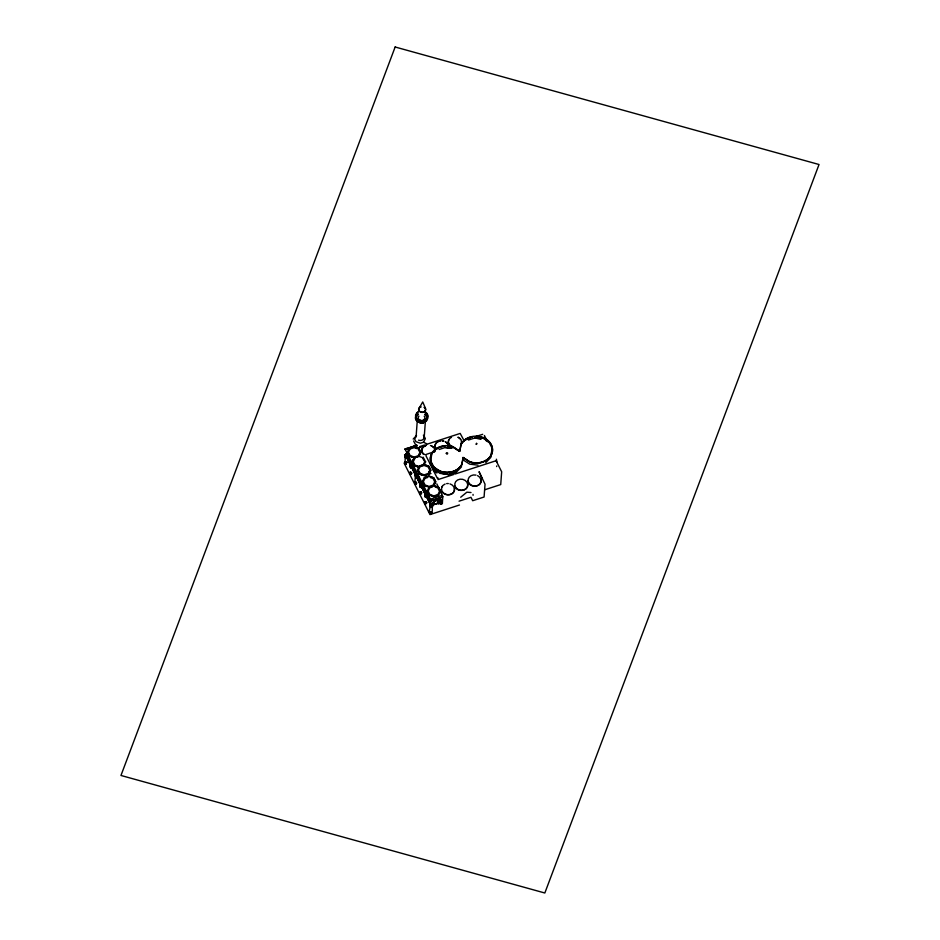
<?xml version="1.0" encoding="UTF-8"?>
<svg xmlns="http://www.w3.org/2000/svg" width="940" height="940" viewBox="0 0 940 940"><rect width="100%" height="100%" fill="white"/><g stroke="black" fill="none" stroke-linecap="round" stroke-linejoin="round"><path stroke-width="1.41" d="M419.651 481.527L420.133 485.334L419.851 480.787M424.856 494.945L424.586 489.388M430.403 507.142L430.168 502.454M423.259 457.851L423.294 457.169M442.67 497.977L442.376 503.664L440.602 504.063C441.8 496.085 431.213 501.29 432.565 506.672L430.461 507.083M404.082 463.032L429.98 514.591L459.46 505.015M405.716 454.655L404.764 456.041L405.857 457.757M442.775 496.872L431.166 500.714L405.246 449.508L416.878 445.255L417.313 446.054M405.187 463.655L405.128 456.652M405.598 454.396L405.163 456.041L406.374 453.773L408.289 456.711M405.563 457.486L407.525 456.863L405.328 457.522M405.774 457.263L406.55 454.889L408.113 456.335M405.634 457.569L407.431 457.028L407.937 454.525M409.946 465.5C410.392 470.599 411.567 460.929 413.471 466.992M411.99 463.913L410.991 463.749L410.181 465.664L409.065 457.909L407.678 454.843L406.174 453.844M411.591 467.673L410.569 467.368M412.343 466.722C413.706 466.886 411.649 461.657 410.251 464.666M412.284 461.681L414.235 457.627L409.511 455.935L407.525 452.022M416.103 436.665L417.313 420.133M414.74 483.395L415.386 476.498M417.783 474.406L417.419 476.756L415.738 477.297L416.526 474.606L418.453 476.827M416.866 476.427L420.356 484.852L416.361 476.592L420.885 484.37L420.356 484.852M418.582 440.179L419.604 440.413A4.171 3.431 4.2 0 0 423.376 439.191L424.187 437.617L425.397 421.096M421.367 486.474L425.362 494.734M421.602 484.676L422.424 486.638L420.544 487.202M421.731 485.111L421.59 484.923M425.315 493.112L421.872 486.309L425.291 493.441M422.424 486.638L422.671 484.488M418.582 447.851L426.361 445.407L426.49 443.692L423.529 442.2L420.392 443.222L415.95 441.683L414.657 439.121L416.502 435.537L413.177 439.074M424.951 495.627L424.798 492.548M427.218 496.543L425.832 496.896M427.324 496.332L425.538 497.096L427.512 496.344L427.923 494.005M430.426 464.184L430.966 460.283M429.11 487.214L427.183 491.056L429.157 494.981L433.869 496.684L438.569 495.169L440.519 491.115L438.545 487.19L433.787 485.71L435.714 481.868L433.74 477.943L429.028 476.239L424.316 477.755M429.956 505.509C430.731 502.524 426.819 488.424 425.714 497.401M429.921 505.238L430.579 507.189M430.602 506.178C426.654 515.86 433.904 516.354 432.036 506.613M433.352 501.889L431.848 505.908L430.661 506.296L431.049 500.95L442.858 497.107M433.634 470.517L430.52 462.997M432.177 504.874L440.425 502.512L432.165 505.003M438.122 478.014L438.017 479.588L453.809 474.465M438.545 503.194L438.839 500.48L438.639 503.159L437.617 501.373L438.639 503.159M440.402 502.829L440.214 502.089M441.577 503.922L441.6 502.312M442.07 496.014L442.117 495.38L431.061 498.976M462.656 460.001L462.703 459.378M461.94 464.313A16.685 13.736 4.2 0 1 440.461 471.222A15.98 13.148 4.2 0 1 431.613 453.632A16.685 13.736 4.2 0 1 453.092 446.723L459.801 451.341L460.953 444.185A16.685 13.736 4.2 0 1 482.431 437.276A15.98 13.148 4.2 0 1 491.279 454.866A16.685 13.736 4.2 0 1 469.8 461.775L463.068 457.463L469.777 462.092A16.685 13.736 4.2 0 0 491.256 455.172A15.98 13.148 4.2 0 0 482.408 437.594A16.685 13.736 4.2 0 0 476.803 436.501M463.056 459.883L463.103 459.249M473.079 495.31L473.043 494.393M496.978 462.186L496.39 459.202M496.661 466.581L496.708 465.958M404.694 462.821L405.152 464.149L406.186 463.937L406.339 462.327L406.327 463.467M410.827 467.862L410.298 466.734L410.404 467.603M411.509 472.538C412.448 475.581 408.16 473.913 410.287 472.127M416.902 476.615L415.915 477.767L415.715 476.274M416.984 476.956L416.89 477.309M416.502 483.618L416.326 482.314M420.121 493.453L419.957 492.102M420.403 487.366L420.262 486.556L420.274 487.167M421.437 493.676L421.484 492.231M424.81 502.113C424.739 503.593 425.291 500.045 424.915 503.323M425.268 496.297L425.373 497.178M432.388 505.426L432.189 504.686M431.801 454.008L430.685 460.788L433.88 467.121L440.531 471.375A16.462 13.548 4.2 0 0 461.716 464.56L463.22 457.674L469.871 461.928A16.462 13.548 4.2 0 0 491.044 455.113L491.937 449.684M425.139 495.286L425.35 494.017M425.338 495.227L426.02 493.359L427.195 493.723M463.068 457.463L461.916 464.619A16.685 13.736 4.2 0 1 440.437 471.528A15.98 13.148 4.2 0 1 431.589 453.938A16.685 13.736 4.2 0 1 444.644 446.007M491.115 455.959L491.996 450.542M420.133 485.334L420.862 483.606M420.345 485.263L420.709 483.783M476.592 443.41C477.908 443.645 474.853 445.537 476.486 443.351M431.848 505.908L432.153 503.77M415.621 474.054L415.151 475.476L415.703 473.901M405.175 457.345L405.152 456.711M406.303 462.269L406.268 463.209L404.94 462.891M411.262 472.244L411.497 473.548M415.962 482.843L416.502 483.43L416.385 482.244M420.215 486.814L420.556 486.215M420.309 493.747L419.816 492.36M425.35 496.179L425.432 497.225M429.968 513.017C428.452 511.09 432.165 515.426 431.002 512.547M406.303 463.772L406.409 462.821M409.734 473.513L409.911 472.409M416.467 483.466L415.116 483.748L414.963 482.244M419.839 493.147L420.615 491.808M420.086 493.947L421.332 493.829L421.19 492.078M426.431 503.147L426.29 501.984M429.78 513.111L430.062 511.889M406.056 463.737L404.811 463.573L404.705 462.398M415.022 482.185L414.928 483.947L416.197 483.759M420.768 492.078L421.496 493.3M416.103 415.938L415.691 417.137A5.687 4.676 4.2 0 0 417.947 421.59L420.779 422.577A6.063 4.994 4.2 0 0 426.255 420.791L427.43 418.512A5.687 4.676 4.2 0 0 425.174 414.058M425.468 408.312L422.73 401.956L418.653 409.1A3.419 2.808 4.2 0 0 420.004 411.767L421.707 412.355A3.631 2.996 4.2 0 0 424.986 411.297L425.691 409.922A3.419 2.808 4.2 0 0 424.339 407.243M426.678 419.216L425.644 421.226A5.346 4.395 4.2 0 1 420.815 422.8L419.205 422.483M406.773 457.345L406.726 456.523L410.275 463.408M404.999 462.057L404.682 462.88L405.88 462.104M416.303 483.219L415.985 482.502M419.781 492.83L420.544 492.066M421.531 492.783L420.779 493.606M431.401 512.288L431.413 513.181M419.875 452.446L418.23 455.747L414.211 457.052L410.169 455.595L408.477 452.246L410.122 448.944L414.14 447.652L416.831 448.615M418.935 456.112L420.85 452.257L418.876 448.345L414.152 446.641L409.452 448.169L407.514 452.222L409.499 456.147L414.211 457.839L418.923 456.323L423.635 458.027L425.609 461.951M428.922 472.867L429.745 471.222L428.946 472.562M414.235 457.627L412.308 461.481L414.258 465.606L418.981 467.309M414.904 458.414L413.248 461.704L414.94 465.065L418.97 466.522L423 465.218L424.645 461.928M424.328 464.513L425.62 461.74M433.798 485.498L435.725 481.656L433.751 477.731L429.039 476.039L424.339 477.555L422.389 481.597L424.363 485.522L429.087 487.226L433.81 485.698L438.534 487.402L440.507 491.326M423.529 442.2L425.373 438.616L424.081 436.054M432.494 503.44L435.478 499.951M411.649 467.756L411.086 467.897M421.778 487.413L421.802 486.368M421.719 487.472L421.613 486.215M426.889 496.931L425.644 497.237L424.915 495.356M425.244 502.512C424.116 503.922 427.665 503.17 426.302 501.866M410.533 474.007L410.275 472.256M410.768 474.019L409.946 473.748L410.275 472.938M425.08 502.019L425.75 503.335M425.961 503.57L426.454 502.912M430.015 512.171L429.874 513.181M430.168 513.299L429.991 512.265M424.81 502.312L424.704 503.276M418.899 408.371L419.358 407.725A3.631 2.996 4.2 0 1 420.815 406.832M419.534 407.843L418.876 409.123A3.196 2.632 4.2 0 0 420.145 411.626L421.731 412.178A3.396 2.796 4.2 0 0 424.81 411.18L425.468 409.899A3.196 2.632 4.2 0 0 424.198 407.396M418.923 416.162L418.265 417.442A3.196 2.632 4.2 0 0 419.534 419.945L421.12 420.497A3.396 2.796 4.2 0 0 424.198 419.498L424.856 418.218A3.196 2.632 4.2 0 0 424.198 416.22M425.691 420.532L426.725 418.523A5.017 4.136 4.2 0 0 424.739 414.587M425.785 420.732L425.174 421.578A4.806 3.96 4.2 0 1 420.826 422.988L417.818 421.825A5.898 4.853 4.2 0 1 415.48 417.196L416.866 414.857A6.063 4.994 4.2 0 1 417.971 413.988M460.694 497.225L466.875 492.184L470.999 492.525M405.516 454.243L406.197 453.797M415.504 473.96L416.173 473.513M433.787 501.619L438.193 498.929M441.753 473.748L448.686 474.594L456.464 472.068L461.552 466.757M485.769 462.656L490.892 457.31M411.356 473.407C411.391 474.324 409.217 472.82 410.087 473.584M416.42 483.113L415.774 483.9M421.414 492.971L419.992 492.971M431.824 507.259L432.048 506.684L431.625 507.4M406.515 457.615L406.844 456.793L410.298 463.831M416.784 477.555L416.009 477.661M431.354 512.935L430.814 513.616M404.835 462.433L405.857 462.233L406.386 463.091M415.645 473.784L416.749 473.607M420.65 483.665L422.424 484.112M431.248 513.311L431.413 512.206M411.238 473.372L410.11 473.325M421.238 493.124L420.403 493.359M426.196 503.065L425.632 503.088M406.103 463.232L404.905 463.138M436.089 499.786L439.673 499.163M405.257 463.585L406.056 463.502M410.31 472.362L409.793 473.149M431.213 513.017L430.085 513.005M428.099 474.512L430.978 473.513M416.044 483.606L414.904 482.984M431.484 507.33L430.814 507.306M431.061 513.076L430.379 513.052M434.115 451.764L426.173 454.42L426.055 455.994L437.382 478.354M405.081 449.085L416.69 445.207M404.952 449.402L416.761 445.572L405.246 449.508M407.314 449.508L410.193 448.568M419.593 446.618L424.563 444.996M426.22 444.467L460.189 433.434L464.243 440.966M405.634 454.502L404.553 454.854L405.163 456.041M405.81 456.852L407.561 456.44L405.88 456.993M463.749 440.461L470.517 438.263M475.934 436.501L482.702 434.304M414.211 457.839L418.911 456.323L420.838 452.469L418.852 448.545L414.129 446.853M405.363 462.962L410.592 461.258M410.815 466.734L412.554 466.322L410.886 466.875M410.557 467.486L412.531 466.745L410.757 467.462M419.381 466.181L424.069 464.654L428.793 466.358L430.779 470.27L428.852 474.124L424.163 475.64L419.44 473.948L417.454 470.024L419.393 465.97L424.093 464.454L428.816 466.146L430.79 470.071L428.875 473.913L424.175 475.44L419.452 473.737L417.466 469.824M415.092 472.221L415.081 475.346L414.47 470.541M420.251 485.087L419.334 479.823M455.113 474.03L496.226 460.682M420.544 487.085L422.518 486.462L420.838 487.014M425.244 495.039L424.727 491.984M427.477 495.791L425.797 496.332L427.547 495.932M439.051 500.515L438.874 504.251L437.323 501.185M433.505 504.569L440.19 502.395M431.531 505.403L440.425 502.512M430.79 506.072L431.765 505.755M484.97 489.693L500.726 484.57L501.666 471.774L495.968 460.506M459.061 501.173L470.952 497.307L472.679 500.714L484.088 497.013L485.028 484.218L479.048 471.692L481.973 478.178M439.133 449.485L445.266 447.511L451.682 448.286M468.461 440.038L474.606 438.064L481.022 438.851M427.688 477.461L425.009 478.331L423.353 481.621L425.045 484.981L429.075 486.438L433.105 485.134L434.75 481.844L433.07 478.495L430.367 477.52M456.429 472.091L448.686 474.594L440.413 472.949M432.471 486.92L429.791 487.789L428.147 491.079L429.827 494.44L433.869 495.885L437.887 494.593L439.544 491.303L437.852 487.942L435.161 486.979M438.592 494.957L433.892 496.473L429.169 494.769M405.093 448.956L406.95 448.368M405.257 449.297L407.126 448.709L407.502 449.449M425.985 503.041L425.068 503.029M405.163 462.492L406.045 462.598M425.961 503.535L425.28 503.523M415.738 483.654L414.987 483.242M421.179 487.531L420.532 487.343M420.838 493.394L420.098 493.206M438.204 498.929L440.061 499.293M430.826 513.452L429.991 512.758M474.559 438.075L481.092 438.874M445.219 447.522L451.764 448.321M478.014 465.147L469.706 464.137L464.172 460.588M416.15 473.56L417.853 474.876M421.155 483.442L423.282 486.309M405.657 461.916L406.291 462.398M420.486 493.382L419.933 492.913M420.309 493.712L421.531 492.49M431.061 511.842L431.601 512.406M420.11 473.396L424.152 474.853L428.17 473.548L429.815 470.259L428.123 466.898L424.081 465.453L420.062 466.757L418.394 470.082L420.156 473.419M420.086 474.383L422.084 475.099M414.27 465.406L418.993 467.098M418.641 421.578L419.898 422.272M418.323 421.931L419.498 422.495M439.979 499.14L440.731 499.68M482.314 437.746L488.953 442L492.161 448.333M458.685 450.624L453.068 447.029A16.685 13.736 4.2 0 0 447.464 445.948M452.974 447.193L459.625 451.447L461.129 444.561A16.462 13.548 4.2 0 1 465.194 439.932M433.728 469.319L440.366 473.572M433.61 470.893L436.936 473.02M440.331 499.316L441.013 499.916M416.761 473.819L418.617 477.273M412.002 464.184L414.235 469.095M424.904 502.736C424.234 504.615 427.441 503.875 426.407 501.984M427.43 493.994L429.051 497.389M412.684 464.724L414.998 471.586M422.659 484.441L423.435 485.898M427.653 494.71L428.229 495.85M480.528 478.613L480.892 479.271A6.662 5.487 4.2 0 1 477.238 485.78A6.662 5.487 4.2 0 1 468.849 483.454L468.132 482.138A6.662 5.487 4.2 0 1 467.85 480.716M449.308 444.867L448.591 443.539A6.662 5.487 4.2 0 1 449.109 439.368M417.901 474.959L419.722 480.14M423.106 485.945C420.944 481.257 420.627 490.316 419.91 485.475M413.635 441.013L415.985 445.584M440.743 501.972L440.073 500.656L440.602 504.04M417.536 476.169L415.797 476.568M417.442 476.439L415.832 477.132M417.419 476.756L416.714 475.793M431.883 505.332L432.565 506.672M406.82 456.241L407.314 457.099M430.32 502.994L426.878 496.191L430.297 503.323M414.164 471.445C407.807 458.978 415.727 472.103 415.151 475.476M410.392 464.818L406.374 456.875L410.369 465.136M414.822 473.56L411.379 466.757L414.798 473.878M415.398 474.7L425.373 494.416M429.803 503.17L426.361 496.367L429.78 503.488M404.835 454.937L405.363 455.971M410.38 465.606L409.088 459.026M410.181 465.664L409.476 460.659M429.85 504.827L430.661 506.296M414.928 475.628L415.738 477.297M484.406 435.502L487.566 441.765M484.288 437.077L486.191 440.837M418.183 449.097L419.311 451.329M422.965 458.579L424.081 460.812M422.413 481.397L424.951 486.168M427.195 490.856L429.745 495.627M436.818 483.877L442.799 496.461M423.188 485.863L423.776 487.613M408.195 456.253L408.63 457.545M409.84 473.29L409.816 472.609L409.734 473.701M423.623 486.332L424.422 488.753M423.411 486.403L424.657 490.727M408.43 456.793L408.794 458.015M418.629 477.097L419.216 478.93M413.647 467.251L414.058 468.473M426.443 502.348L426.466 503.299M419.828 493.336L419.816 492.654M418.841 477.696L419.029 478.307M408.853 457.968L409.053 458.591M429.239 498L430.085 501.819M423.928 488.107L424.868 492.008M408.947 458.509L409.535 460.483M419.076 478.742L419.369 479.565M414.094 468.907L414.387 469.73M419.216 479.271L419.769 481.491M414.235 469.436L414.54 470.364M414.364 469.988L414.893 472.291M424.563 490.833L424.962 492.642M441.424 500.362L441.683 502.477M431.589 512.559L431.542 513.334M411.544 472.961L411.497 473.737M460.929 444.503A16.685 13.736 4.2 0 1 472.597 436.736M432.388 452.998A16.462 13.548 4.2 0 1 444.667 446.171M447.452 446.124A16.462 13.548 4.2 0 1 451.682 446.782M466.252 439.227A16.462 13.548 4.2 0 1 472.644 436.9M476.791 436.677A16.462 13.548 4.2 0 1 481.01 437.347M430.45 445.513A6.51 5.111 1.3 0 1 434.503 452.046M424.915 454.631A6.51 5.111 1.3 0 1 421.849 450.06A6.51 5.111 1.3 0 1 425.397 445.76A6.662 5.487 4.2 0 0 421.86 451.729M451.964 446.218A6.51 5.111 1.3 0 1 448.439 441.859A6.51 5.111 1.3 0 1 451.494 437.335M458.097 437.253A6.51 5.111 1.3 0 1 461.246 443.01M436.736 449.273A6.51 5.111 1.3 0 1 435.443 444.197A6.51 5.111 1.3 0 1 440.449 440.884A6.662 5.487 4.2 0 0 435.608 448.545M442.176 440.837A6.51 5.111 1.3 0 1 443.856 441.154A6.662 5.487 4.2 0 0 442.176 440.872M445.384 441.8A6.51 5.111 1.3 0 1 448.075 446.488M449.943 483.877A6.51 5.581 7.7 0 1 453.456 492.36A6.51 5.581 7.7 0 1 443.163 492.701A6.51 5.581 7.7 0 1 445.102 484.041M446.664 483.618A6.51 5.581 7.7 0 1 448.31 483.571M477.579 475.64A6.51 5.581 7.7 0 1 478.531 485.087A6.51 5.581 7.7 0 1 468.238 481.48A6.51 5.581 7.7 0 1 476.016 475.099M423.376 435.173A3.925 3.231 4.2 0 1 424.187 437.617M423.94 421.884A4.171 3.431 4.2 0 1 423.012 422.307M417.36 421.144A5.017 4.136 4.2 0 1 416.679 420.18M418.382 414.528A5.346 4.395 4.2 0 0 417.419 415.292L416.385 417.301A5.017 4.136 4.2 0 0 416.385 418.406M420.156 407.349A3.396 2.796 4.2 0 1 420.909 407.008M425.291 414.011A5.898 4.853 4.2 0 1 427.63 418.629L426.419 421.003A6.274 5.17 4.2 0 1 420.744 422.836M425.444 412.037A5.898 4.853 4.2 0 1 427.782 416.655L426.56 419.017A6.274 5.17 4.2 0 1 420.897 420.862L417.959 419.839A5.898 4.853 4.2 0 1 415.621 415.221L416.843 412.86A6.274 5.17 4.2 0 1 417.971 411.955M416.69 414.834A6.274 5.17 4.2 0 1 417.83 413.929M418.1 412.096A6.063 4.994 4.2 0 0 417.007 412.965L415.832 415.257A5.687 4.676 4.2 0 0 418.089 419.71L420.92 420.685A6.063 4.994 4.2 0 0 426.384 418.911L427.559 416.632A5.687 4.676 4.2 0 0 425.315 412.178M424.351 421.637A4.806 3.96 4.2 0 1 423.282 422.13M418.594 422.213A4.489 3.69 4.2 0 1 417.125 420.638M423.423 454.302A6.662 5.487 4.2 0 1 422.436 453.092M432.024 446.241A6.662 5.487 4.2 0 1 433.34 447.205M434.903 449.778A6.662 5.487 4.2 0 1 435.032 451.212M458.132 437.347A6.662 5.487 4.2 0 1 460.635 439.356M445.419 441.906A6.662 5.487 4.2 0 1 446.712 442.905M448.18 445.513A6.662 5.487 4.2 0 1 448.274 446.947M454.443 488.365A6.662 5.487 4.2 0 1 450.131 494.569A6.662 5.487 4.2 0 1 441.976 491.679M441.589 487.484A6.662 5.487 4.2 0 1 442.341 486.203M467.721 484.1A6.662 5.487 4.2 0 1 464.019 489.963A6.662 5.487 4.2 0 1 456.088 488.365M455.148 487.132A6.662 5.487 4.2 0 1 454.619 485.757M446.265 453.245C447.358 456.088 448.85 451.306 446.265 453.245M395.153 47L120.966 775.465L544.836 893L819.034 164.512L395.153 47M422.471 485.91L420.791 486.45L422.471 485.91M456.346 488.213A6.51 5.581 7.7 0 0 467.38 486.767A6.51 5.581 7.7 0 0 460.013 479.189A6.51 5.581 7.7 0 0 456.346 488.213"/></g></svg>
